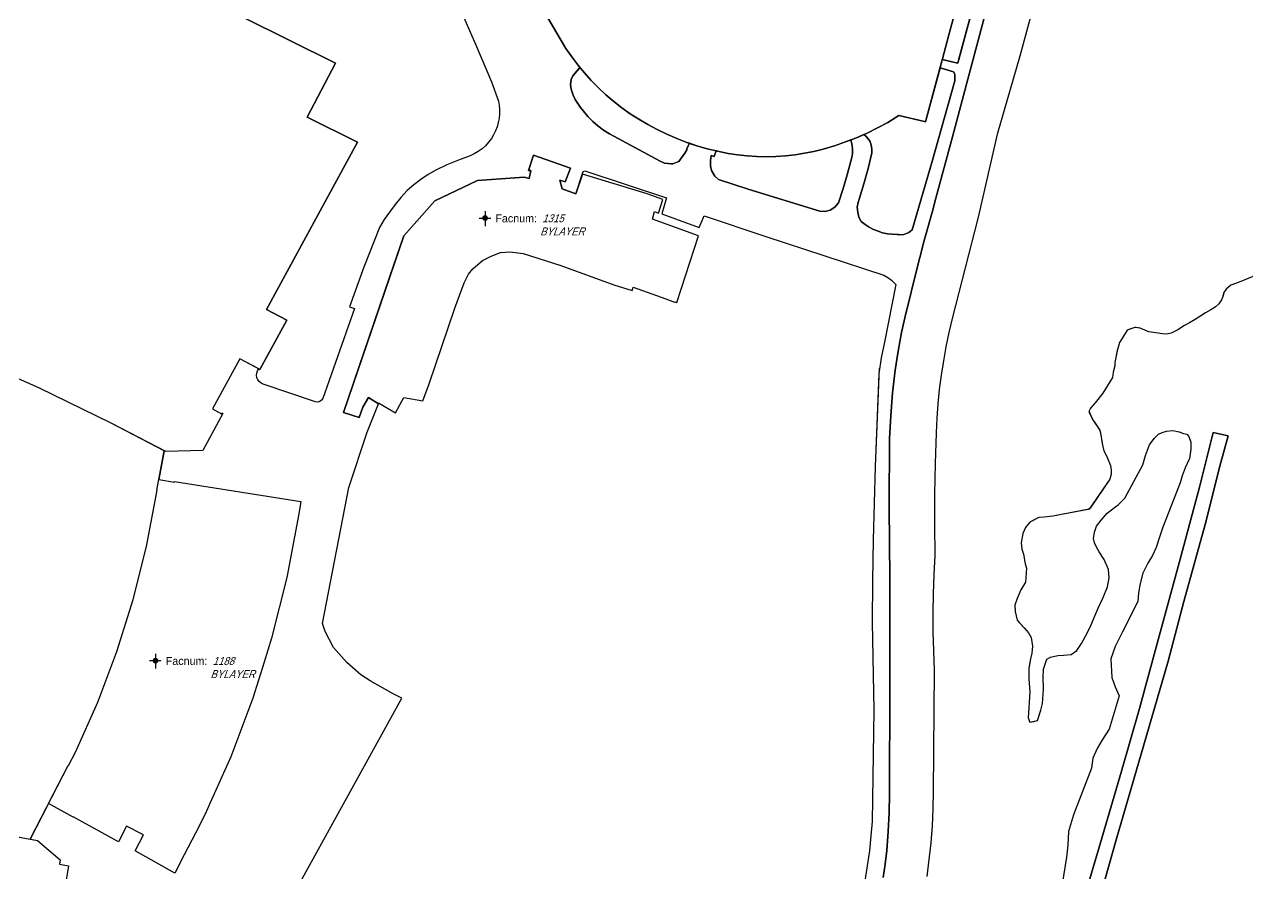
# Model space of a CAD drawing. Header units: inches. Extents: x 1273557 to 1282364, y 239587 to 246310.
# Drawn here: x 1278695 to 1279336, y 240480 to 240926 of the extents above; entities that cross this region are included whole.
import ezdxf
from ezdxf.enums import TextEntityAlignment as Align

# ---------------------------------------------------------------- set-up
doc = ezdxf.new("R2010")
doc.units = ezdxf.units.IN
doc.header["$MEASUREMENT"] = 0
doc.linetypes.add('DASHED2', pattern=[0.375, 0.25, -0.125])
doc.layers.add('BLDG-DATA', color=159, linetype='DASHED2', lineweight=30)
for name, color, linetype in [('BLDG-UW', 231, 'Continuous'), ('GRASS', 3, 'Continuous'), ('MISC-FENCE', 140, 'Continuous'), ('PATH', 253, 'Continuous'), ('PATH-ISLAND', 252, 'Continuous'), ('PRKG-DATA', 255, 'Continuous'), ('STREET-UW', 50, 'Continuous'), ('Water_Source', 133, 'Continuous')]:
    doc.layers.add(name, color=color, linetype=linetype)
doc.styles.add('SS_LITE', font='FRABK.TTF', dxfattribs={"height": 16})

# ---------------------------------------------------------------- blocks, each defined once
blk = doc.blocks.new('*U1')
for p, q in [((-3.08, 0), (3.08, 0)), ((0, 3.55), (0, -4.2))]:
    blk.add_line(p, q)
at = {"const_width": 1.5}
blk.add_lwpolyline([(-0.75, 0, 1), (0.75, 0, 1)], format="xyb", close=True, dxfattribs=at)
at = {"layer": 'BLDG-DATA', "color": 1, "style": 'SS_LITE'}
blk.add_text('Facnum:', height=4.2, dxfattribs=at).set_placement((27.26, -2.25), align=Align.RIGHT)
at = {"layer": 'BLDG-DATA', "color": 7, "style": 'SS_LITE', "oblique": 20, "width": 0.9, "flags": 8}
for tag, p in [('FACNUM', (29.98, -2.25)), ('OBJECT', (28.84, -9.16))]:
    blk.add_attdef(tag, p, '', height=4.2, dxfattribs=at)
blk = doc.blocks.new('*U8')
for p, q in [((-3.08, 0), (3.08, 0)), ((0, 3.55), (0, -4.2))]:
    blk.add_line(p, q)
at = {"const_width": 1.5}
blk.add_lwpolyline([(-0.75, 0, 1), (0.75, 0, 1)], format="xyb", close=True, dxfattribs=at)
at = {"layer": 'PRKG-DATA', "color": 1, "style": 'SS_LITE'}
blk.add_text('Facnum:', height=4.2, dxfattribs=at).set_placement((27.26, -2.25), align=Align.RIGHT)
at = {"layer": 'PRKG-DATA', "color": 7, "style": 'SS_LITE', "oblique": 20, "width": 0.9, "flags": 8}
for tag, p in [('FACNUM', (29.98, -2.25)), ('OBJECT', (28.84, -9.16))]:
    blk.add_attdef(tag, p, '', height=4.2, dxfattribs=at)

msp = doc.modelspace()

# ---------------------------------------------------------------- linework, layer by layer
at = {"layer": 'BLDG-UW'}
for points in [[(1278969.21, 240929.55), (1278978.59, 240913.61), (1278981.64, 240909.17), (1278984.88, 240904.87), (1278986.29, 240903.16), (1278988.31, 240900.72), (1278991.92, 240896.72), (1278995.7, 240892.88), (1278999.64, 240889.22), (1279003.74, 240885.73), (1279008, 240882.42), (1279012.39, 240879.3), (1279016.91, 240876.38), (1279021.56, 240873.66), (1279026.51, 240870.98), (1279031.57, 240868.51), (1279036.74, 240866.27), (1279041.99, 240864.25), (1279044.02, 240863.57), (1279047.34, 240862.45), (1279052.75, 240860.89), (1279057.58, 240859.73), (1279058.23, 240859.57), (1279063.75, 240858.48), (1279068.72, 240857.69), (1279073.72, 240857.13), (1279078.74, 240856.79), (1279083.77, 240856.68), (1279088.8, 240856.8), (1279093.83, 240857.15), (1279098.83, 240857.72), (1279103.8, 240858.51), (1279108.72, 240859.52), (1279113.6, 240860.76), (1279119.49, 240862.49), (1279125.29, 240864.46), (1279128.34, 240865.64), (1279131.08, 240866.7), (1279135.51, 240868.64), (1279136.63, 240869.13), (1279142.15, 240871.81), (1279147.54, 240874.74), (1279153.26, 240878.35), (1279166.67, 240875.19), (1279167.26, 240875.05), (1279174.98, 240903.65), (1279176.16, 240908.02), (1279179.57, 240920.67), (1279192.16, 240967.3)], [(1278809.18, 240929.99), (1278857.69, 240905.81), (1278842.9, 240877.4), (1278869.28, 240864.28), (1278821.54, 240776.61), (1278832.12, 240770.95), (1278818.02, 240745.04), (1278807.44, 240750.7), (1278793.13, 240724.43), (1278797.89, 240721.84), (1278798.09, 240722.21), (1278798.67, 240721.89), (1278788.12, 240702.46), (1278768.66, 240701.97), (1278740.09, 240716.94), (1278702.37, 240735.2), (1278664.07, 240752.17)], [(1278666.82, 240504.18), (1278701.28, 240497.85), (1278713.23, 240487.68), (1278712.85, 240485.4), (1278717.68, 240484.6), (1278713.23, 240457.9), (1278703.63, 240459.5), (1278694.91, 240407.12), (1278679.59, 240315.18)]]:
    msp.add_lwpolyline(points, dxfattribs=at)
for points in [[(1278880.19, 240727.06), (1278880.36, 240727.5), (1278889.14, 240722.29), (1278893.5, 240730.33), (1278903.48, 240728.58), (1278906.78, 240737.48), (1278920.33, 240777.24), (1278925.28, 240790.46), (1278927.58, 240795.04), (1278929.81, 240797.87), (1278934.89, 240802.3), (1278939.33, 240804.6), (1278944.28, 240806.4), (1278949.1, 240806.76), (1278956.23, 240805.98), (1278975.96, 240799.66), (1279003.67, 240789.53), (1279013.4, 240786.59), (1279013.97, 240788.17), (1279030.99, 240782.2), (1279035.67, 240780.38), (1279035.73, 240780.54), (1279036.79, 240780.17), (1279048.11, 240815.28), (1279024.01, 240824), (1279025.16, 240827.93), (1279027.16, 240827.11), (1279029.48, 240834.2), (1279021.32, 240837.33), (1278987.25, 240847.61), (1278983.87, 240837.3), (1278976.67, 240839.85), (1278975.37, 240844.38), (1278978.3, 240843.54), (1278980.95, 240850.78), (1278961.53, 240857.56), (1278959.03, 240849.54), (1278960.27, 240849.52), (1278959.25, 240845.35), (1278956.63, 240846.02), (1278932.22, 240844.22), (1278909.79, 240833.53), (1278893.56, 240815.26), (1278861.85, 240722.51), (1278870.07, 240719.79), (1278872.09, 240725.33), (1278875.06, 240730.27)], [(1278717.44, 240537.21), (1278717.62, 240537.11), (1278721.34, 240544.26), (1278732.97, 240570.36), (1278743.06, 240597.1), (1278751.57, 240624.37), (1278758.49, 240652.1), (1278764.07, 240681.75), (1278763.94, 240681.78), (1278764.97, 240687.23), (1278773.17, 240685.87), (1278773.23, 240686.19), (1278839.5, 240675.69), (1278838.46, 240669.35), (1278832.15, 240635.91), (1278824.22, 240603.99), (1278820.31, 240591.48), (1278814.39, 240572.52), (1278802.75, 240541.68), (1278791.84, 240517.19), (1278789.34, 240511.57), (1278784.24, 240501.7), (1278778.31, 240490.23), (1278773.38, 240480.74), (1278752.52, 240492.31), (1278756.95, 240500.81), (1278748.14, 240505.36), (1278743.87, 240497.11), (1278720.14, 240510.26), (1278720.02, 240510.04), (1278707.1, 240517.2)]]:
    msp.add_lwpolyline(points, close=True, dxfattribs=at)
at = {"layer": 'GRASS'}
for points in [[(1279203.58, 240977.39), (1279201.05, 240978.34), (1279197.44, 240979.68), (1279195.67, 240980.34), (1279192.16, 240967.3), (1279179.57, 240920.67), (1279176.16, 240908.02), (1279176.08, 240907.74), (1279183.39, 240906.04), (1279184.26, 240905.84), (1279184.5, 240906.75), (1279195.06, 240946.21)], [(1278985.99, 240903.53), (1278985.95, 240903.57), (1278985.55, 240903.08), (1278982.3, 240899.15), (1278981.38, 240897.34), (1278980.94, 240894.68), (1278981.28, 240892.24), (1278982.48, 240889.06), (1278983.55, 240886.8), (1278984.81, 240884.64), (1278986.24, 240882.6), (1278987.84, 240880.68), (1278990.17, 240877.89), (1278992.71, 240875.29), (1278995.44, 240872.88), (1278998.34, 240870.69), (1279001.44, 240868.7), (1279027.98, 240854.38), (1279030.36, 240853.37), (1279033.75, 240853.07), (1279034.68, 240852.98), (1279036.28, 240853.64), (1279037.86, 240854.29), (1279041.09, 240858.67), (1279042.3, 240860.76), (1279042.09, 240860.82), (1279042.81, 240862.46), (1279043.26, 240863.49), (1279043.39, 240863.78), (1279041.99, 240864.25), (1279036.74, 240866.27), (1279031.57, 240868.51), (1279026.51, 240870.98), (1279021.56, 240873.66), (1279016.91, 240876.38), (1279012.39, 240879.3), (1279008, 240882.42), (1279003.74, 240885.73), (1278999.64, 240889.22), (1278995.7, 240892.88), (1278991.92, 240896.72), (1278988.31, 240900.72), (1278986.29, 240903.16), (1278985.99, 240903.53)], [(1279182.75, 240896.62), (1279182.67, 240897.99), (1279182.74, 240900), (1279182.03, 240901.29), (1279174.9, 240903.35), (1279167.26, 240875.05), (1279166.67, 240875.19), (1279153.26, 240878.35), (1279147.54, 240874.74), (1279142.15, 240871.81), (1279136.63, 240869.13), (1279135.51, 240868.64), (1279134.92, 240868.38), (1279136.16, 240867.31), (1279137.18, 240866.14), (1279138.02, 240864.83), (1279138.64, 240863.41), (1279139.03, 240861.91), (1279139.18, 240860.36), (1279139.09, 240858.81), (1279137.12, 240850.6), (1279134.9, 240842.45), (1279132.42, 240834.37), (1279131.89, 240832.72), (1279131.44, 240830.17), (1279131.7, 240827.55), (1279132.33, 240825.03), (1279133.61, 240822.77), (1279135.61, 240821.18), (1279137.74, 240819.79), (1279140, 240818.6), (1279142.36, 240817.62), (1279144.8, 240816.86), (1279147.3, 240816.33), (1279149.83, 240816.04), (1279152.39, 240815.98), (1279153.15, 240815.89), (1279153.8, 240815.8), (1279155.94, 240815.89), (1279158.57, 240816.91), (1279160.29, 240818.35), (1279170.6, 240853.72)], [(1279128.03, 240854.35), (1279128.6, 240856.35), (1279128.92, 240858.41), (1279128.99, 240860.48), (1279128.81, 240862.56), (1279128.17, 240865.57), (1279125.29, 240864.46), (1279119.49, 240862.49), (1279113.6, 240860.76), (1279108.72, 240859.52), (1279103.8, 240858.51), (1279098.83, 240857.72), (1279093.83, 240857.15), (1279088.8, 240856.8), (1279083.77, 240856.68), (1279078.74, 240856.79), (1279073.72, 240857.13), (1279068.72, 240857.69), (1279063.75, 240858.48), (1279058.23, 240859.57), (1279057.58, 240859.73), (1279057.37, 240859.78), (1279057.28, 240859.49), (1279056.48, 240856.84), (1279054.77, 240857.31), (1279054.49, 240854.8), (1279054.46, 240851.97), (1279055, 240849.46), (1279056.72, 240846.48), (1279058.64, 240844.76), (1279074.2, 240839.73), (1279111.89, 240828.07), (1279114.56, 240827.93), (1279117.3, 240828.66), (1279119.68, 240830.18), (1279121.58, 240832.44), (1279124.14, 240840.05), (1279126.23, 240847.16)]]:
    msp.add_lwpolyline(points, close=True, dxfattribs=at)
for points in [[(1279168.15, 240478.93), (1279169.28, 240487.77), (1279170.19, 240496.64), (1279170.87, 240505.53), (1279171.33, 240514.44), (1279171.56, 240523.35), (1279172.06, 240587.28), (1279171.59, 240597.29), (1279171.32, 240607.31), (1279171.26, 240617.33), (1279171.41, 240627.35), (1279171.76, 240637.36), (1279172.32, 240647.37), (1279172.18, 240663.49), (1279172.25, 240679.61), (1279172.53, 240695.73), (1279173.02, 240711.84), (1279173.38, 240719.41), (1279173.95, 240726.98), (1279174.71, 240734.52), (1279175.68, 240742.04), (1279176.84, 240749.53), (1279178.2, 240756.99), (1279179.76, 240764.41), (1279181.52, 240771.79), (1279195.04, 240825.06), (1279205.29, 240869.23), (1279216.95, 240909.71), (1279229.63, 240956.4)], [(1278828.41, 240456.22), (1278892.49, 240572.46), (1278888.03, 240574.76), (1278875.82, 240581.65), (1278870.94, 240584.81), (1278863.64, 240591.2), (1278856.68, 240599.14), (1278852.28, 240607.57), (1278850.95, 240611.75), (1278864.72, 240683.18), (1278874.41, 240712.17), (1278880.19, 240727.06), (1278880.36, 240727.5), (1278889.14, 240722.29), (1278893.5, 240730.33), (1278903.48, 240728.58), (1278906.78, 240737.48), (1278920.33, 240777.24), (1278925.28, 240790.46), (1278927.58, 240795.04), (1278929.81, 240797.87), (1278934.89, 240802.3), (1278939.33, 240804.6), (1278944.28, 240806.4), (1278949.1, 240806.76), (1278956.23, 240805.98), (1278975.96, 240799.66), (1279003.67, 240789.53), (1279013.4, 240786.59), (1279013.97, 240788.17), (1279030.99, 240782.2), (1279035.67, 240780.38), (1279035.73, 240780.54), (1279036.79, 240780.17), (1279048.11, 240815.28), (1279024.01, 240824), (1279025.16, 240827.93), (1279027.16, 240827.11), (1279029.48, 240834.2), (1279021.32, 240837.33), (1278987.25, 240847.61), (1278987.68, 240848.92), (1278988.54, 240849.25), (1279031.35, 240835.15), (1279028.87, 240826.79), (1279048.61, 240819.59), (1279051.15, 240825.68), (1279083.46, 240814.86), (1279145.45, 240794.6), (1279147.48, 240793.34), (1279149.37, 240791.87), (1279151.73, 240789.58), (1279145.76, 240759.37), (1279144.03, 240751.19), (1279142.88, 240742.83), (1279140.86, 240694.18), (1279139.79, 240655.64), (1279139.5, 240634.07), (1279139.22, 240612.5), (1279140.15, 240566.44), (1279139.24, 240507.77), (1279138.65, 240500.26), (1279137.82, 240492.35), (1279136.76, 240484.48), (1279135.45, 240476.64)], [(1279356.23, 240800.8), (1279331.83, 240790.92), (1279327.46, 240789.27), (1279325.03, 240787.27), (1279323.8, 240785.51), (1279323.19, 240782.75), (1279322.63, 240781.57), (1279321.17, 240779.54), (1279319.18, 240777.74), (1279316.98, 240776.38), (1279314.13, 240774.81), (1279311.16, 240772.81), (1279308.74, 240771.24), (1279305.77, 240769.46), (1279303.25, 240768.21), (1279299.73, 240765.9), (1279296.11, 240764.14), (1279293.93, 240763.53), (1279291.65, 240763.8), (1279288.19, 240764.31), (1279284.51, 240764.85), (1279280, 240766.76), (1279277.15, 240767.1), (1279273.15, 240765.73), (1279272.02, 240763.9), (1279270.79, 240762.08), (1279269.1, 240759.19), (1279268.52, 240757.25), (1279267.82, 240754.99), (1279266.7, 240748.72), (1279266.56, 240746.88), (1279265.83, 240743.64), (1279265.45, 240740.83), (1279260.39, 240732.59), (1279256.26, 240727.47), (1279253.93, 240724.7), (1279253.03, 240723.01), (1279255.01, 240718.67), (1279258.73, 240713.18), (1279259.51, 240709.62), (1279260.12, 240705.37), (1279260.82, 240702.33), (1279262.84, 240698.56), (1279264.34, 240694.64), (1279264.72, 240692.14), (1279264.68, 240690.08), (1279264.08, 240687.49), (1279253.24, 240671.69), (1279234.15, 240668.07), (1279229.48, 240667.52), (1279226.74, 240667.44), (1279222.05, 240664.97), (1279219.81, 240662.09), (1279218.33, 240658.87), (1279217.47, 240654.12), (1279217.83, 240650.74), (1279218.64, 240648.12), (1279219.62, 240643), (1279220.22, 240640.82), (1279219.74, 240633.46), (1279217.37, 240629.39), (1279215.32, 240624.87), (1279214.16, 240621.32), (1279214.41, 240618.06), (1279215.36, 240613.48), (1279219.11, 240609.39), (1279221.33, 240606.85), (1279222.69, 240604.43), (1279223.45, 240599.75), (1279223.05, 240596.07), (1279222.44, 240593.16), (1279221.5, 240588.16), (1279221.57, 240582.76), (1279222.07, 240575.92), (1279221.23, 240562.16), (1279222.05, 240559.89), (1279226.1, 240560.81), (1279227.82, 240566.14), (1279228.66, 240569.81), (1279229.09, 240574.57), (1279229.15, 240577.5), (1279228.95, 240583.25), (1279229.16, 240587.8), (1279230.9, 240593.08), (1279232.87, 240594.01), (1279236.8, 240594.91), (1279239.62, 240595.06), (1279243.75, 240595.51), (1279246.73, 240597.51), (1279249.08, 240601.15), (1279251.23, 240605.12), (1279253.61, 240609.73), (1279255.78, 240614.89), (1279257.84, 240619.72), (1279260.56, 240625.31), (1279262.85, 240630.9), (1279263.61, 240635.76), (1279263.27, 240640), (1279261.1, 240645.25), (1279258.48, 240649.32), (1279257.01, 240651.74), (1279255.87, 240654.04), (1279255.38, 240656.33), (1279255.88, 240659.68), (1279257.03, 240662.8), (1279259.49, 240666.01), (1279262.61, 240669.63), (1279266.47, 240672.58), (1279268.34, 240674.06), (1279271.89, 240677.56), (1279281.38, 240695.04), (1279282.78, 240699.89), (1279284.86, 240705.48), (1279287.32, 240708.79), (1279289.53, 240711.02), (1279291.4, 240711.96), (1279293.69, 240712.67), (1279297.06, 240713.03), (1279300.41, 240712.3), (1279302.67, 240711.5), (1279304.39, 240711.02), (1279305.45, 240709.81), (1279306.47, 240706.86), (1279306.5, 240703.17), (1279305.75, 240698.3), (1279303.58, 240693.36), (1279301.97, 240689.27), (1279300.92, 240685.61), (1279291.73, 240662.27), (1279290.1, 240656.99), (1279288.36, 240651.6), (1279286.42, 240647.42), (1279283.95, 240643.46), (1279281.23, 240638.2), (1279279.92, 240632.8), (1279279.05, 240627.73), (1279278.63, 240623.18), (1279270.7, 240607.41), (1279266.84, 240599.57), (1279264.53, 240593.22), (1279264.97, 240583.34), (1279266.81, 240578.42), (1279268.88, 240573.71), (1279263.62, 240556.25), (1279259.81, 240550.37), (1279257.33, 240546.19), (1279255.16, 240541.03), (1279254.39, 240535.84), (1279244.86, 240511.32), (1279242.28, 240502.48), (1279241.91, 240495.33), (1279241.34, 240489.05), (1279237.35, 240465.16)], [(1278666.82, 240504.18), (1278697.45, 240498.55), (1278717.44, 240537.21), (1278717.62, 240537.11), (1278721.34, 240544.26), (1278732.97, 240570.36), (1278743.06, 240597.1), (1278751.57, 240624.37), (1278758.49, 240652.1), (1278764.07, 240681.75), (1278763.94, 240681.78), (1278767.83, 240702.41), (1278740.09, 240716.94), (1278702.37, 240735.2), (1278664.07, 240752.17)]]:
    msp.add_lwpolyline(points, dxfattribs=at)
msp.add_lwpolyline([(1278918.16, 240945.53), (1278931.16, 240915.76), (1278939.65, 240896.05), (1278943.17, 240885.97), (1278943.58, 240883.72), (1278943.79, 240881.44), (1278943.79, 240879.15), (1278943.57, 240876.87), (1278943.15, 240874.62), (1278942.53, 240872.42), (1278941.71, 240870.28), (1278940.69, 240868.23), (1278939.49, 240866.28), (1278939.49, 240866.28), (1278938.04, 240864.32), (1278936.4, 240862.51), (1278934.59, 240860.87), (1278932.63, 240859.41), (1278930.53, 240858.16), (1278928.32, 240857.12), (1278922.22, 240854.9), (1278916.21, 240852.41), (1278910.32, 240849.68), (1278910.32, 240849.68), (1278906.34, 240847.31), (1278902.49, 240844.72), (1278898.8, 240841.91), (1278895.27, 240838.91), (1278895.27, 240838.91), (1278892.04, 240835.3), (1278888.97, 240831.56), (1278886.06, 240827.68), (1278883.32, 240823.69), (1278880.75, 240819.58), (1278880.75, 240819.58), (1278872.5, 240798.78), (1278865.06, 240778), (1278867.6, 240777.1), (1278851.05, 240729.88, -0.410595), (1278847.25, 240728.02), (1278819.75, 240737.39, -0.519594), (1278817.43, 240745.35), (1278818.02, 240745.04), (1278832.12, 240770.95), (1278821.54, 240776.61), (1278869.28, 240864.28), (1278842.9, 240877.4), (1278857.69, 240905.81), (1278809.18, 240929.99)], format="xyb", dxfattribs=at)
at = {"layer": 'MISC-FENCE'}
for p, q in [((1279143, 240745.74), (1279140.86, 240694.18)), ((1279140.86, 240694.18), (1279139.79, 240655.64)), ((1279139.79, 240655.64), (1279139.5, 240634.07)), ((1279139.5, 240634.07), (1279139.22, 240612.5)), ((1279139.22, 240612.5), (1279140.15, 240566.44)), ((1279140.15, 240566.44), (1279139.24, 240507.77)), ((1279139.24, 240507.77), (1279138.65, 240500.26)), ((1279138.65, 240500.26), (1279137.82, 240492.35)), ((1279137.82, 240492.35), (1279136.76, 240484.48)), ((1279136.76, 240484.48), (1279135.45, 240476.64))]:
    msp.add_line(p, q, dxfattribs=at)
at = {"layer": 'PATH'}
for points in [[(1279145.09, 240478.32), (1279146.12, 240485.44), (1279146.92, 240492.59), (1279147.7, 240502.5), (1279148.21, 240512.42), (1279148.46, 240522.36), (1279148.44, 240532.29), (1279148.54, 240568.23), (1279148.6, 240594.41), (1279148.54, 240635.53), (1279148.16, 240672.71), (1279148.39, 240708.74), (1279149.07, 240720.74), (1279150.04, 240732.72), (1279151.32, 240744.67), (1279152.88, 240754.62), (1279154.76, 240764.53), (1279156.98, 240774.38), (1279158.49, 240780.52), (1279160.98, 240790.63), (1279164.33, 240803.85), (1279166.57, 240812.71), (1279171.24, 240829.44), (1279172.23, 240832.98), (1279181.48, 240867.16), (1279190.97, 240902.69), (1279209.98, 240974.4)], [(1279195.06, 240946.21), (1279184.26, 240905.84), (1279176.08, 240907.74), (1279174.9, 240903.35), (1279182.03, 240901.29), (1279182.74, 240900), (1279182.67, 240897.99), (1279182.75, 240896.62), (1279170.6, 240853.72), (1279160.29, 240818.35), (1279158.57, 240816.91), (1279155.94, 240815.89), (1279153.8, 240815.8), (1279153.15, 240815.89), (1279152.39, 240815.98), (1279149.83, 240816.04), (1279147.3, 240816.33), (1279144.8, 240816.86), (1279142.36, 240817.62), (1279140, 240818.6), (1279137.74, 240819.79), (1279135.61, 240821.18), (1279133.61, 240822.77), (1279132.33, 240825.03), (1279131.7, 240827.55), (1279131.44, 240830.17), (1279131.89, 240832.72), (1279132.42, 240834.37), (1279134.9, 240842.45), (1279137.12, 240850.6), (1279139.09, 240858.81), (1279139.18, 240860.36), (1279139.03, 240861.91), (1279138.64, 240863.41), (1279138.02, 240864.83), (1279137.18, 240866.14), (1279136.16, 240867.31), (1279134.92, 240868.38), (1279131.08, 240866.7), (1279128.17, 240865.57), (1279128.81, 240862.56), (1279128.99, 240860.48), (1279128.92, 240858.41), (1279128.6, 240856.35), (1279128.03, 240854.35), (1279126.23, 240847.16), (1279124.14, 240840.05), (1279121.58, 240832.44), (1279119.68, 240830.18), (1279117.3, 240828.66), (1279114.56, 240827.93), (1279111.89, 240828.07), (1279074.2, 240839.73), (1279058.64, 240844.76), (1279056.72, 240846.48), (1279055, 240849.46), (1279054.46, 240851.97), (1279054.49, 240854.8), (1279054.77, 240857.31), (1279056.48, 240856.84), (1279057.37, 240859.78), (1279052.75, 240860.89), (1279047.34, 240862.45), (1279043.39, 240863.78), (1279042.81, 240862.46), (1279042.09, 240860.82), (1279042.3, 240860.76), (1279041.09, 240858.67), (1279037.86, 240854.29), (1279034.68, 240852.98), (1279030.36, 240853.37), (1279027.98, 240854.38), (1279001.44, 240868.7), (1278998.34, 240870.69), (1278995.44, 240872.88), (1278992.71, 240875.29), (1278990.17, 240877.89), (1278987.84, 240880.68), (1278986.24, 240882.6), (1278984.81, 240884.64), (1278983.55, 240886.8), (1278982.48, 240889.06), (1278981.28, 240892.24), (1278980.94, 240894.68), (1278981.38, 240897.34), (1278982.3, 240899.15), (1278985.95, 240903.57), (1278984.88, 240904.87), (1278981.64, 240909.17), (1278978.59, 240913.61), (1278969.21, 240929.55)], [(1279257.64, 240463.98), (1279267.29, 240498.17), (1279281.82, 240548.02), (1279294.56, 240591.95), (1279302.81, 240623.28), (1279313.94, 240663.6), (1279321.69, 240694.23), (1279326.13, 240710.15), (1279318.28, 240711.92), (1279311.04, 240683.27), (1279300.83, 240645.4), (1279288.78, 240601.28), (1279279.51, 240567.13), (1279270.15, 240534.26), (1279258.06, 240493.01), (1279245.98, 240452.41)]]:
    msp.add_lwpolyline(points, dxfattribs=at)
msp.add_lwpolyline([(1278918.16, 240945.53), (1278931.16, 240915.76), (1278939.65, 240896.05), (1278943.17, 240885.97), (1278943.58, 240883.72), (1278943.79, 240881.44), (1278943.79, 240879.15), (1278943.57, 240876.87), (1278943.15, 240874.62), (1278942.53, 240872.42), (1278941.71, 240870.28), (1278940.69, 240868.23), (1278939.49, 240866.28), (1278939.49, 240866.28), (1278938.04, 240864.32), (1278936.4, 240862.51), (1278934.59, 240860.87), (1278932.63, 240859.41), (1278930.53, 240858.16), (1278928.32, 240857.12), (1278922.22, 240854.9), (1278916.21, 240852.41), (1278910.32, 240849.68), (1278910.32, 240849.68), (1278906.34, 240847.31), (1278902.49, 240844.72), (1278898.8, 240841.91), (1278895.27, 240838.91), (1278895.27, 240838.91), (1278892.04, 240835.3), (1278888.97, 240831.56), (1278886.06, 240827.68), (1278883.32, 240823.69), (1278880.75, 240819.58), (1278880.75, 240819.58), (1278872.5, 240798.78), (1278865.06, 240778), (1278867.6, 240777.1), (1278851.05, 240729.88, -0.410595), (1278847.25, 240728.02), (1278819.75, 240737.39, -0.519594), (1278817.43, 240745.35), (1278807.44, 240750.7), (1278793.13, 240724.43), (1278797.89, 240721.84), (1278798.09, 240722.21), (1278798.67, 240721.89), (1278788.12, 240702.46), (1278768.66, 240701.97), (1278767.83, 240702.41), (1278764.97, 240687.23), (1278773.17, 240685.87), (1278773.23, 240686.19), (1278839.5, 240675.69), (1278838.46, 240669.35), (1278832.15, 240635.91), (1278824.22, 240603.99), (1278820.31, 240591.48), (1278814.39, 240572.52), (1278802.75, 240541.68), (1278791.84, 240517.19), (1278789.34, 240511.57), (1278784.24, 240501.7), (1278778.31, 240490.23), (1278773.38, 240480.74), (1278752.52, 240492.31), (1278756.95, 240500.81), (1278748.14, 240505.36), (1278743.87, 240497.11), (1278720.14, 240510.26), (1278720.02, 240510.04), (1278707.1, 240517.2), (1278697.45, 240498.55), (1278701.28, 240497.85), (1278713.23, 240487.68), (1278712.85, 240485.4), (1278717.68, 240484.6), (1278713.23, 240457.9)], format="xyb", dxfattribs=at)
at = {"layer": 'PATH-ISLAND'}
msp.add_lwpolyline([(1278828.41, 240456.22), (1278892.49, 240572.46), (1278888.03, 240574.76), (1278875.82, 240581.65), (1278870.94, 240584.81), (1278863.64, 240591.2), (1278856.68, 240599.14), (1278852.28, 240607.57), (1278850.95, 240611.75), (1278864.72, 240683.18), (1278874.41, 240712.17), (1278880.19, 240727.06), (1278875.06, 240730.27), (1278872.09, 240725.33), (1278870.07, 240719.79), (1278861.85, 240722.51), (1278886.24, 240793.86), (1278893.56, 240815.26), (1278909.79, 240833.53), (1278932.22, 240844.22), (1278956.63, 240846.02), (1278959.25, 240845.35), (1278960.27, 240849.52), (1278959.03, 240849.54), (1278961.53, 240857.56), (1278980.95, 240850.78), (1278978.3, 240843.54), (1278975.37, 240844.38), (1278976.67, 240839.85), (1278983.87, 240837.3), (1278987.68, 240848.92), (1278988.54, 240849.25), (1279031.35, 240835.15), (1279028.87, 240826.79), (1279048.61, 240819.59), (1279051.15, 240825.68), (1279083.46, 240814.86), (1279145.45, 240794.6), (1279147.48, 240793.34), (1279149.37, 240791.87), (1279151.73, 240789.58), (1279145.76, 240759.37), (1279144.03, 240751.19), (1279142.88, 240742.83), (1279140.86, 240694.18), (1279139.79, 240655.64), (1279139.5, 240634.07), (1279139.22, 240612.5), (1279140.15, 240566.44), (1279139.24, 240507.77), (1279138.65, 240500.26), (1279137.82, 240492.35), (1279136.76, 240484.48), (1279135.45, 240476.64)], dxfattribs=at)
at = {"layer": 'STREET-UW'}
for points in [[(1279209.98, 240974.4), (1279190.97, 240902.69), (1279181.48, 240867.16), (1279172.23, 240832.98), (1279171.24, 240829.44), (1279166.57, 240812.71), (1279164.33, 240803.85), (1279160.98, 240790.63), (1279158.49, 240780.52), (1279156.98, 240774.38), (1279154.76, 240764.53), (1279152.88, 240754.62), (1279151.32, 240744.67), (1279150.04, 240732.72), (1279149.07, 240720.74), (1279148.39, 240708.74), (1279148.16, 240672.71), (1279148.54, 240635.53), (1279148.6, 240594.41), (1279148.54, 240568.23), (1279148.44, 240532.29), (1279148.46, 240522.36), (1279148.21, 240512.42), (1279147.7, 240502.5), (1279146.92, 240492.59), (1279146.12, 240485.44), (1279145.09, 240478.32)], [(1279168.15, 240478.93), (1279169.28, 240487.77), (1279170.19, 240496.64), (1279170.87, 240505.53), (1279171.33, 240514.44), (1279171.56, 240523.35), (1279172.06, 240587.28), (1279171.59, 240597.29), (1279171.32, 240607.31), (1279171.26, 240617.33), (1279171.41, 240627.35), (1279171.76, 240637.36), (1279172.32, 240647.37), (1279172.18, 240663.49), (1279172.25, 240679.61), (1279172.53, 240695.73), (1279173.02, 240711.84), (1279173.38, 240719.41), (1279173.95, 240726.98), (1279174.71, 240734.52), (1279175.68, 240742.04), (1279176.84, 240749.53), (1279178.2, 240756.99), (1279179.76, 240764.41), (1279181.52, 240771.79), (1279195.04, 240825.06), (1279205.29, 240869.23), (1279216.95, 240909.71), (1279229.63, 240956.4)]]:
    msp.add_lwpolyline(points, dxfattribs=at)
at = {"layer": 'Water_Source'}
for points in [[(1279356.23, 240800.8), (1279331.83, 240790.92), (1279327.46, 240789.27), (1279325.03, 240787.27), (1279323.8, 240785.51), (1279323.55, 240784.37), (1279323.19, 240782.75), (1279322.63, 240781.57), (1279321.17, 240779.54), (1279319.18, 240777.74), (1279316.98, 240776.38), (1279314.13, 240774.81), (1279311.16, 240772.81), (1279308.74, 240771.24), (1279305.78, 240769.46), (1279303.25, 240768.21), (1279299.73, 240765.9), (1279296.11, 240764.14), (1279293.93, 240763.53), (1279291.65, 240763.8), (1279288.19, 240764.31), (1279285.6, 240764.69), (1279284.51, 240764.85), (1279280, 240766.76), (1279277.73, 240767.03), (1279277.15, 240767.1), (1279276.1, 240766.74), (1279274.02, 240766.03), (1279273.15, 240765.73), (1279272.02, 240763.9), (1279270.79, 240762.08), (1279269.1, 240759.19), (1279268.52, 240757.25), (1279267.82, 240754.99), (1279267.78, 240754.79), (1279266.7, 240748.72), (1279266.56, 240746.88), (1279265.83, 240743.64), (1279265.45, 240740.83), (1279260.39, 240732.59), (1279256.26, 240727.47), (1279253.93, 240724.7), (1279253.74, 240724.35), (1279253.36, 240723.63), (1279253.03, 240723.01), (1279253.44, 240722.11), (1279254.99, 240718.71), (1279255.01, 240718.67), (1279256.25, 240716.84), (1279258.04, 240714.2), (1279258.87, 240712.55), (1279259.51, 240709.62), (1279259.84, 240707.32), (1279260.12, 240705.37), (1279260.62, 240703.19), (1279260.82, 240702.33), (1279261.65, 240700.78), (1279262.84, 240698.56), (1279264.34, 240694.64), (1279264.72, 240692.14), (1279264.68, 240690.08), (1279264.08, 240687.49), (1279253.66, 240672.31), (1279252.7, 240671.59), (1279234.15, 240668.07), (1279229.48, 240667.52), (1279226.74, 240667.44), (1279225.01, 240666.53), (1279222.05, 240664.97), (1279219.81, 240662.09), (1279218.33, 240658.87), (1279217.47, 240654.12), (1279217.83, 240650.74), (1279218.64, 240648.12), (1279219.62, 240643), (1279220.22, 240640.82), (1279219.74, 240633.46), (1279217.37, 240629.39), (1279215.32, 240624.87), (1279214.16, 240621.32), (1279214.41, 240618.06), (1279215.2, 240614.25), (1279215.36, 240613.48), (1279216.67, 240612.05), (1279219.11, 240609.39), (1279221.33, 240606.85), (1279222.69, 240604.43), (1279223.45, 240599.75), (1279223.05, 240596.07), (1279222.44, 240593.16), (1279221.71, 240589.27), (1279221.5, 240588.16), (1279221.53, 240585.91), (1279221.57, 240582.76), (1279222.07, 240575.92), (1279221.23, 240562.16), (1279221.74, 240560.74), (1279222.05, 240559.89), (1279224.12, 240560.36), (1279224.56, 240560.46), (1279226.1, 240560.81), (1279226.78, 240562.91), (1279227.82, 240566.14), (1279228.66, 240569.81), (1279229.09, 240574.57), (1279229.15, 240577.5), (1279228.95, 240583.25), (1279229.16, 240587.8), (1279230.9, 240593.08), (1279232.87, 240594.01), (1279236.8, 240594.91), (1279239.62, 240595.06), (1279243.75, 240595.51), (1279246.73, 240597.51), (1279249.08, 240601.15), (1279251.23, 240605.12), (1279253.61, 240609.73), (1279255.78, 240614.89), (1279257.84, 240619.72), (1279260.56, 240625.31), (1279262.85, 240630.9), (1279263.61, 240635.76), (1279263.27, 240640), (1279261.1, 240645.25), (1279258.48, 240649.32), (1279257.01, 240651.74), (1279255.87, 240654.04), (1279255.38, 240656.33), (1279255.88, 240659.68), (1279257.03, 240662.8), (1279259.49, 240666.01), (1279262.61, 240669.63), (1279266.47, 240672.58), (1279268.34, 240674.06), (1279271.89, 240677.56), (1279281.38, 240695.04), (1279282.78, 240699.89), (1279284.86, 240705.48), (1279287.32, 240708.79), (1279289.53, 240711.02), (1279291.4, 240711.96), (1279293.69, 240712.67), (1279297.06, 240713.03), (1279300.41, 240712.3), (1279302.67, 240711.5), (1279304.39, 240711.02), (1279305.45, 240709.81), (1279306.47, 240706.86), (1279306.5, 240703.17), (1279305.75, 240698.3), (1279303.58, 240693.36), (1279301.97, 240689.27), (1279300.92, 240685.61), (1279291.73, 240662.27), (1279290.1, 240656.99), (1279288.36, 240651.6), (1279286.42, 240647.42), (1279283.95, 240643.46), (1279281.23, 240638.2), (1279279.92, 240632.8), (1279279.05, 240627.73), (1279278.63, 240623.18), (1279270.7, 240607.41), (1279266.84, 240599.57), (1279264.53, 240593.22), (1279264.97, 240583.34), (1279266.81, 240578.42), (1279268.88, 240573.71), (1279263.62, 240556.25), (1279259.81, 240550.37), (1279257.33, 240546.19), (1279255.16, 240541.03), (1279254.39, 240535.84), (1279244.86, 240511.32), (1279242.28, 240502.48), (1279241.91, 240495.33), (1279241.34, 240489.05), (1279237.35, 240465.16)], [(1279245.98, 240452.41), (1279258.06, 240493.01), (1279270.15, 240534.26), (1279279.51, 240567.13), (1279288.78, 240601.28), (1279300.83, 240645.4), (1279311.04, 240683.27), (1279318.28, 240711.92), (1279326.13, 240710.15), (1279321.69, 240694.23), (1279313.94, 240663.6), (1279302.81, 240623.28), (1279294.56, 240591.95), (1279281.82, 240548.02), (1279267.29, 240498.17), (1279257.64, 240463.98)]]:
    msp.add_lwpolyline(points, dxfattribs=at)

# ---------------------------------------------------------------- block references
at = {"layer": 'BLDG-DATA'}
ref = msp.add_blockref('*U1', (1278936.2, 240824.54), dxfattribs=at)
ref.add_attrib('FACNUM', '1315', (1278966.19, 240822.29), dxfattribs={"color": 7, "height": 4.2, "style": 'SS_LITE', "oblique": 20, "width": 0.9})
ref.add_attrib('OBJECT', 'BYLAYER', (1278965.04, 240815.39), dxfattribs={"color": 7, "height": 4.2, "style": 'SS_LITE', "oblique": 20, "width": 0.9})
ref = msp.add_blockref('*U8', (1278763.25, 240592.21), dxfattribs=at)
ref.add_attrib('FACNUM', '1188', (1278793.24, 240589.96), dxfattribs={"layer": 'PRKG-DATA', "color": 7, "height": 4.2, "style": 'SS_LITE', "oblique": 20, "width": 0.9})
ref.add_attrib('OBJECT', 'BYLAYER', (1278792.09, 240583.06), dxfattribs={"layer": 'PRKG-DATA', "color": 7, "height": 4.2, "style": 'SS_LITE', "oblique": 20, "width": 0.9})

doc.saveas('drawing.dxf')
